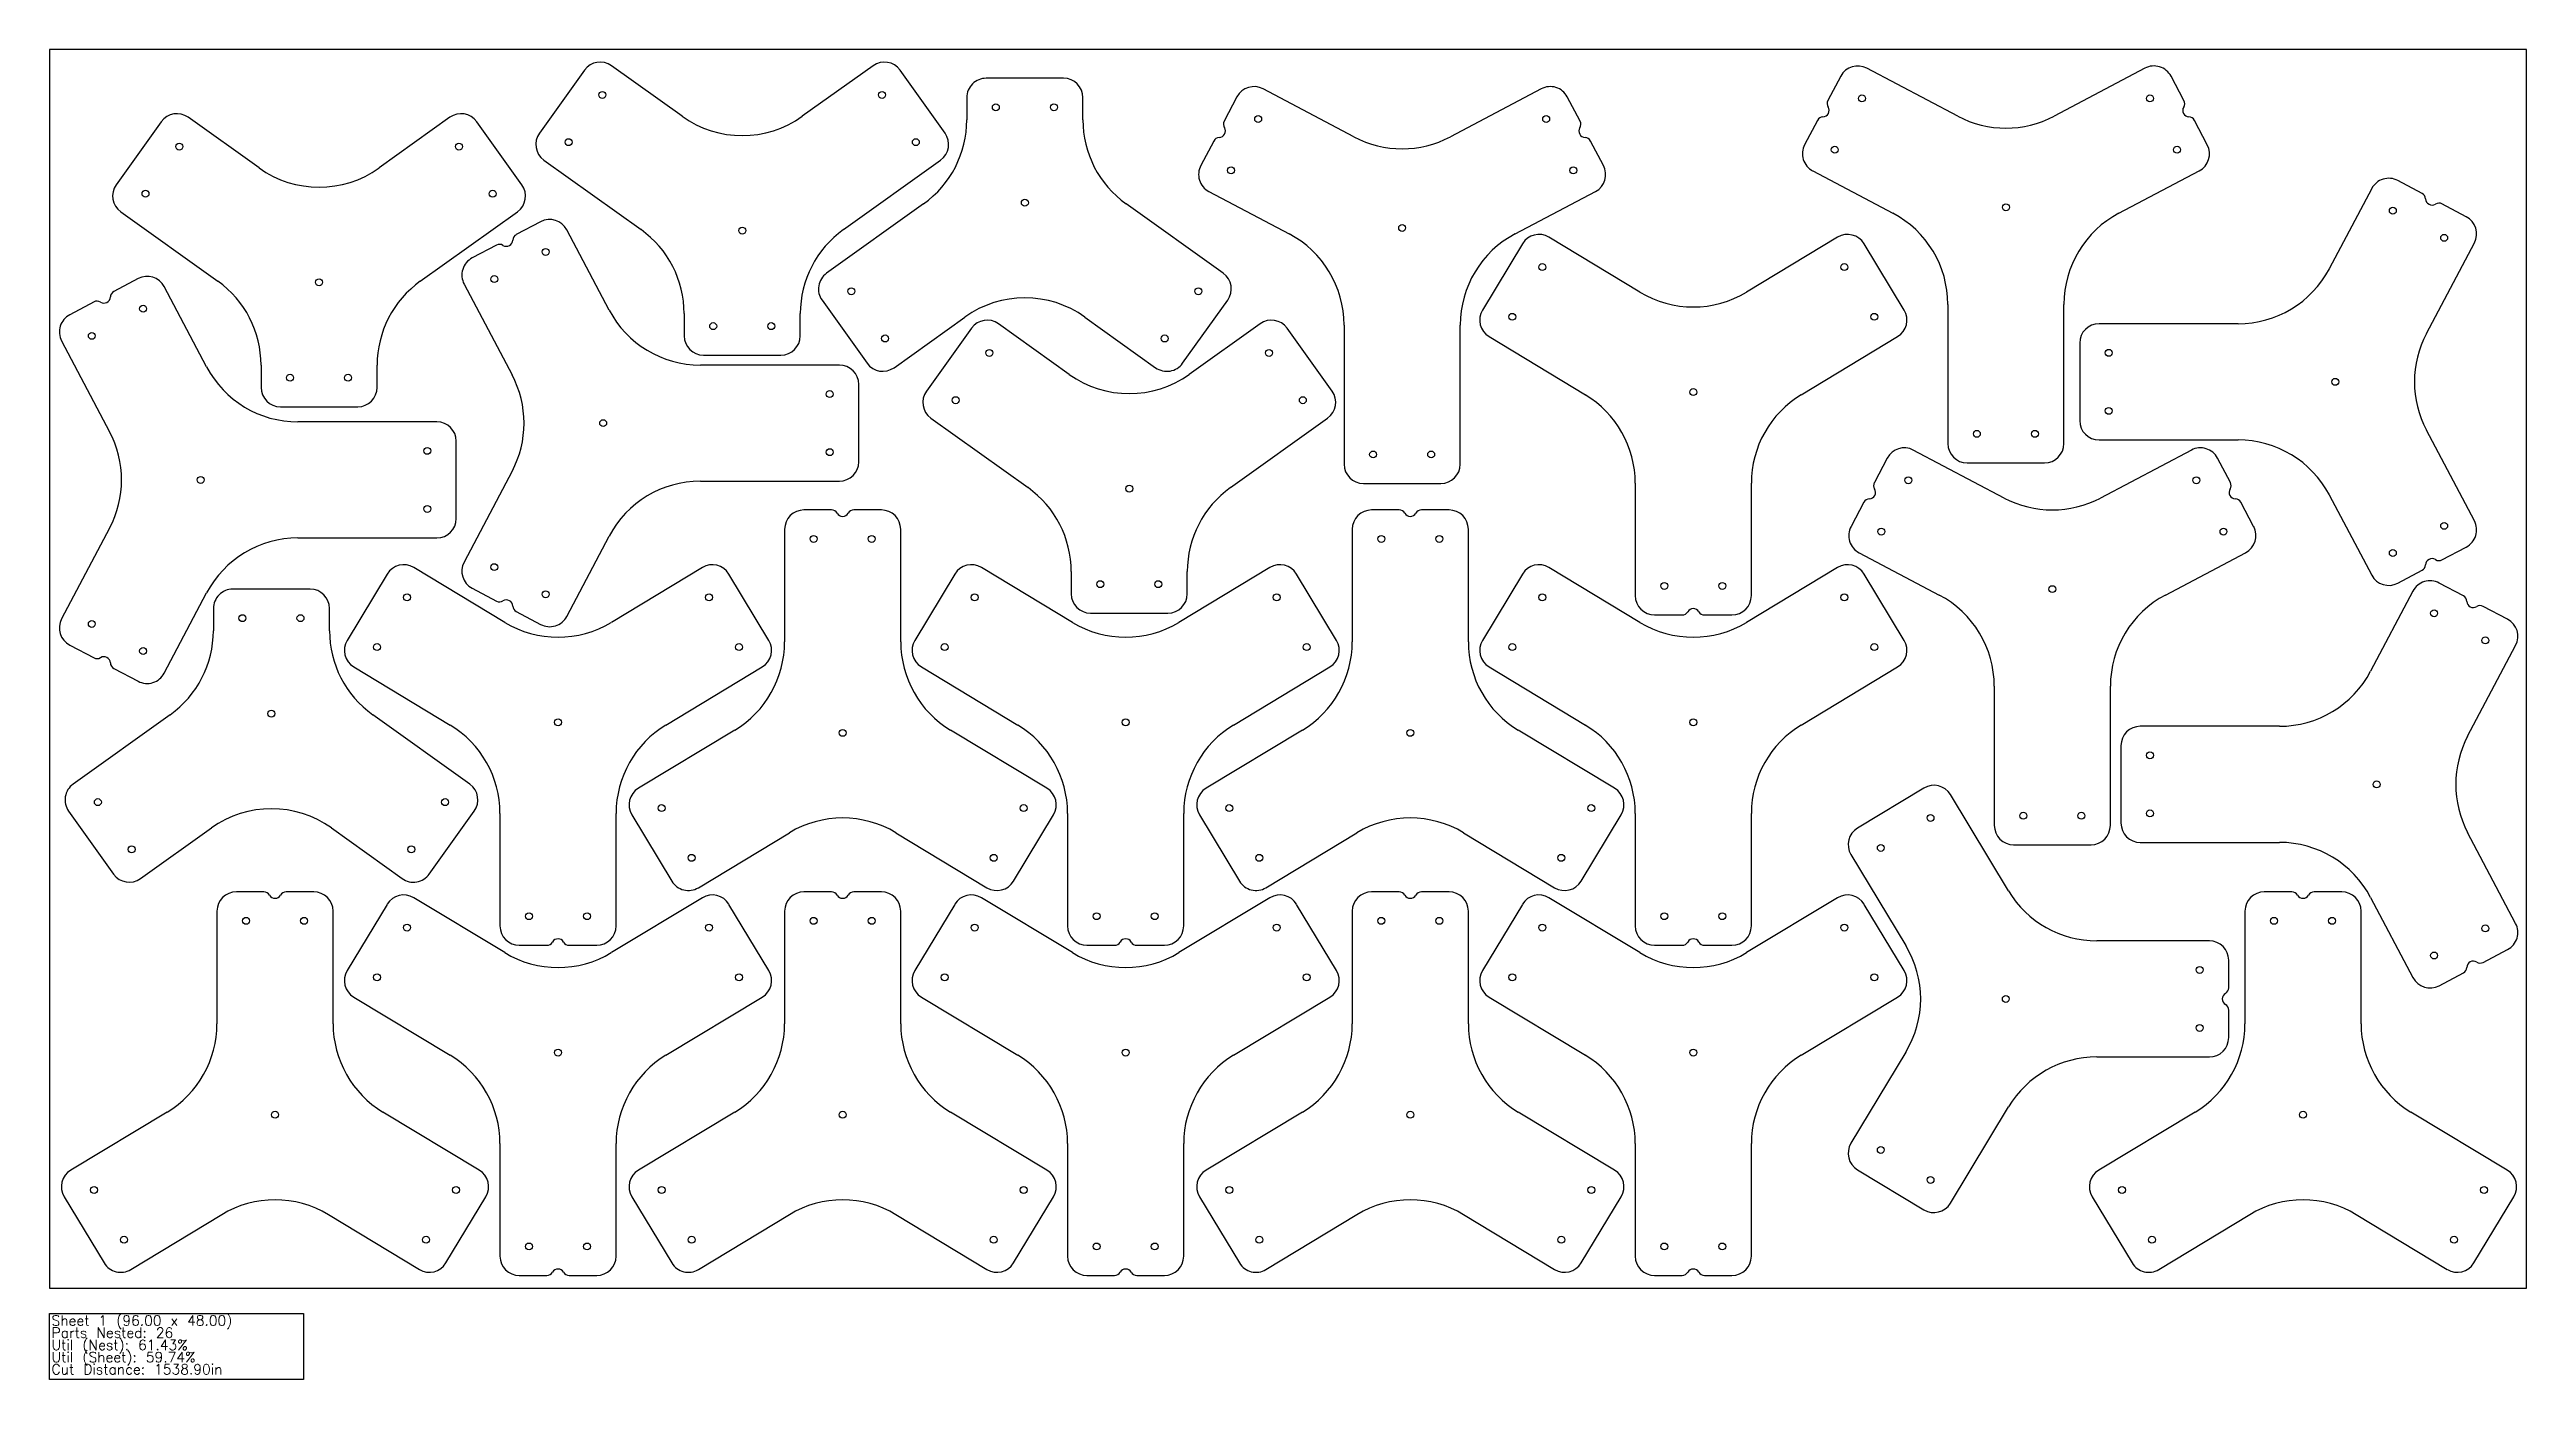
# Model space of a CAD drawing. Header units: inches. Extents: x 0 to 96, y -3.5 to 48.
import ezdxf

# ---------------------------------------------------------------- set-up
doc = ezdxf.new("R2010")
doc.units = ezdxf.units.IN
doc.header["$MEASUREMENT"] = 0
doc.layers.add('sheet', color=22, linetype='Continuous')
doc.layers.add('Stats', color=7, linetype='Continuous')
doc.styles.get("Standard").update_dxf_attribs({"font": 'txt.shx'})

# ---------------------------------------------------------------- blocks, each defined once
blk = doc.blocks.new('1', base_point=(0, 0, 1))
at = {"color": 7}
for p, q in [((-2.439, 5.85), (-3.988, 3.281)), ((2.118, 3.977), (-1.409, 6.105)), ((9.778, 6.105), (6.25, 3.977)), ((12.357, 3.281), (10.807, 5.85)), ((-3.733, 2.252), (0, 0)), ((8.368, 0), (12.102, 2.252)), ((1.934, -3.425), (1.934, -7.785)), ((6.434, -7.785), (6.434, -3.425)), ((2.684, -8.535), (3.751, -8.535)), ((4.617, -8.535), (5.684, -8.535))]:
    blk.add_line(p, q, dxfattribs=at)
for centre in [(-1.669, 4.948), (10.038, 4.948), (-2.831, 3.021), (11.2, 3.021), (4.184, 0.104), (3.059, -7.41), (5.309, -7.41)]:
    blk.add_circle(centre, 0.134)
for centre, radius, start, end in [((-1.797, 5.463), 0.75, 58.90511, 148.90511), ((10.165, 5.463), 0.75, 31.09489, 121.09489), ((4.184, 7.403), 4, 238.90511, 301.09489), ((-3.346, 2.894), 0.75, 148.90511, 238.90511), ((11.714, 2.894), 0.75, 301.09489, 31.09489), ((10.434, -3.425), 4, 121.09489, 180), ((-2.066, -3.425), 4, 0, 58.90511), ((2.684, -7.785), 0.75, 180, 270), ((3.751, -8.285), 0.25, 270, 330), ((4.184, -8.535), 0.25, 30, 150), ((4.617, -8.285), 0.25, 210, 270), ((5.684, -7.785), 0.75, 270, 360)]:
    blk.add_arc(centre, radius, start, end, dxfattribs=at)
blk = doc.blocks.new('2', base_point=(0, 0, 1))
at = {"color": 7}
for p, q in [((8.4, 14.04), (5.4, 14.04)), ((4.65, 13.29), (4.65, 7.901)), ((9.15, 7.901), (9.15, 13.29)), ((2.518, 4.365), (-0.59, 2.723)), ((14.389, 2.723), (11.281, 4.365)), ((-0.903, 1.709), (-0.405, 0.766)), ((14.204, 0.766), (14.702, 1.709)), ((0, 0), (0.498, -0.943)), ((1.512, -1.256), (5.031, 0.603)), ((8.768, 0.603), (12.288, -1.256)), ((13.301, -0.943), (13.799, 0))]:
    blk.add_line(p, q, dxfattribs=at)
for centre in [(5.775, 12.915), (8.025, 12.915), (6.9, 4.134), (0.267, 1.903), (13.532, 1.903), (1.318, -0.086), (12.481, -0.086)]:
    blk.add_circle(centre, 0.134)
for centre, radius, start, end in [((5.4, 13.29), 0.75, 90, 180), ((8.4, 13.29), 0.75, 0, 90), ((0.65, 7.901), 4, 297.84532, 360), ((13.15, 7.901), 4, 180, 242.15468), ((-0.24, 2.06), 0.75, 117.84532, 207.84532), ((14.039, 2.06), 0.75, 332.15468, 62.15468), ((6.9, -2.934), 4, 62.15468, 117.84532), ((-0.183, 0.883), 0.25, 207.84532, 267.84532), ((-0.202, 0.383), 0.25, 327.84532, 87.84532), ((0.221, 0.117), 0.25, 147.84532, 207.84532), ((14.002, 0.383), 0.25, 92.15468, 212.15468), ((13.578, 0.117), 0.25, 332.15468, 32.15468), ((13.983, 0.883), 0.25, 272.15468, 332.15468), ((1.162, -0.593), 0.75, 207.84532, 297.84532), ((12.638, -0.593), 0.75, 242.15468, 332.15468)]:
    blk.add_arc(centre, radius, start, end, dxfattribs=at)
blk = doc.blocks.new('3', base_point=(0, 0, 1))
at = {"color": 7}
for p, q in [((-2.193, 6.179), (-3.938, 3.738)), ((1.596, 4.391), (-1.146, 6.352)), ((8.993, 6.352), (6.25, 4.391)), ((11.784, 3.738), (10.039, 6.179)), ((-3.764, 2.692), (0, 0)), ((7.846, 0), (11.61, 2.692)), ((1.673, -3.254), (1.673, -4.116)), ((6.173, -4.116), (6.173, -3.254)), ((2.423, -4.866), (5.423, -4.866))]:
    blk.add_line(p, q, dxfattribs=at)
for centre in [(-1.496, 5.219), (9.342, 5.219), (-2.805, 3.389), (10.651, 3.389), (3.923, -0.04), (2.798, -3.741), (5.048, -3.741)]:
    blk.add_circle(centre, 0.135)
for centre, radius, start, end in [((-1.583, 5.742), 0.75, 54.42818, 144.42818), ((9.429, 5.742), 0.75, 35.57182, 125.57182), ((3.923, 7.644), 4, 234.42818, 305.57182), ((-3.328, 3.302), 0.75, 144.42818, 234.42818), ((11.174, 3.302), 0.75, 305.57182, 35.57182), ((-2.327, -3.254), 4, 0, 54.42818), ((10.173, -3.254), 4, 125.57182, 180), ((2.423, -4.116), 0.75, 180, 270), ((5.423, -4.116), 0.75, 270, 0)]:
    blk.add_arc(centre, radius, start, end, dxfattribs=at)

msp = doc.modelspace()

# ---------------------------------------------------------------- linework, layer by layer
at = {"layer": 'sheet', "color": 22}
for p, q in [((96, 48), (0, 48)), ((0, 48), (0, 0)), ((96, 0), (96, 48)), ((0, 0), (96, 0))]:
    msp.add_line(p, q, dxfattribs=at)
at = {"layer": 'Stats', "color": 151}
msp.add_lwpolyline([(0, -0.984), (9.843, -0.984), (9.843, -3.543), (0, -3.543), (0, -0.984)], close=True, dxfattribs=at)

# ---------------------------------------------------------------- block references
for name, p in [('3', (22.924, 41.021, 1)), ('3', (6.524, 39.021, 1)), ('1', (59.524, 34.621, 1)), ('3', (37.924, 31.021, 1)), ('1', (15.524, 21.821, 1)), ('1', (37.524, 21.821, 1)), ('1', (59.524, 21.821, 1)), ('1', (15.524, 9.021, 1)), ('1', (37.524, 9.021, 1)), ('1', (59.524, 9.021, 1))]:
    msp.add_blockref(name, p)
for name, p, rotation in [('2', (82.724, 46.021, 1), 180), ('3', (41.724, 42.021, 1), 180), ('2', (59.324, 45.221, 1), 180), ('2', (92.724, 28.221, 1), 90), ('2', (17.324, 40.421, 1), 270), ('2', (1.724, 38.221, 1), 270), ('2', (84.524, 31.221, 1), 180), ('1', (34.924, 21.621, 1), 180), ('1', (56.924, 21.621, 1), 180), ('3', (12.524, 22.221, 1), 180), ('2', (94.324, 12.621, 1), 90), ('1', (75.924, 7.021, 1), 90), ('1', (12.924, 6.821, 1), 180), ('1', (34.924, 6.821, 1), 180), ('1', (56.924, 6.821, 1), 180), ('1', (91.524, 6.821, 1), 180)]:
    msp.add_blockref(name, p, dxfattribs=dict(rotation=rotation))

# ---------------------------------------------------------------- texts
at = {"layer": 'Stats', "color": 60}
for s, p in [('Sheet 1 (96.00 x 48.00)', (0.079, -1.457)), ('Parts Nested: 26', (0.079, -1.929)), ('Util (Nest): 61.43%', (0.079, -2.402)), ('Util (Sheet): 59.74%', (0.079, -2.874)), ('Cut Distance: 1538.90in', (0.079, -3.346))]:
    msp.add_text(s, height=0.3937, dxfattribs=at).set_placement(p)

doc.saveas('drawing.dxf')
